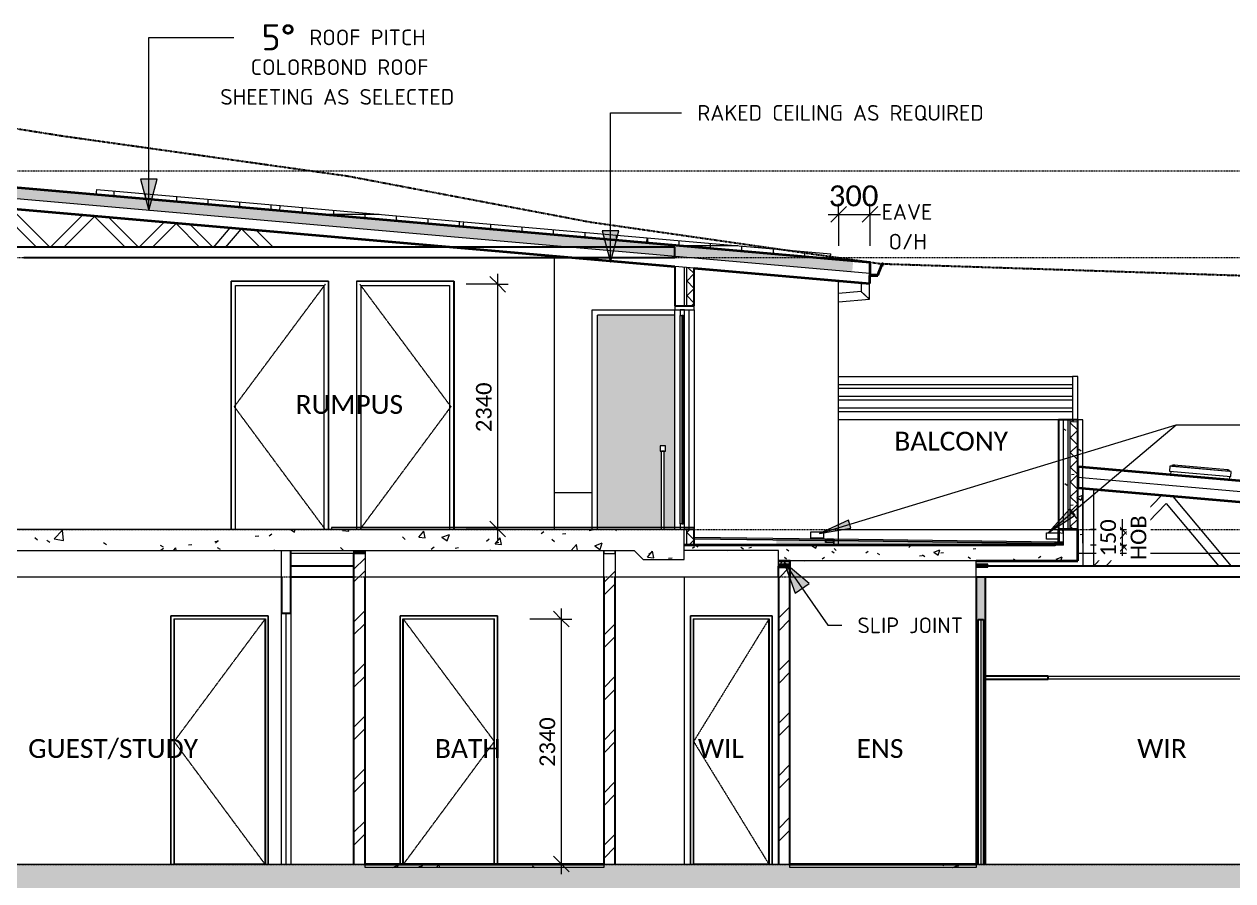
# Model space of a CAD drawing. Header units: millimetres. Extents: x 4189 to 32126, y 27098 to 40481.
# Drawn here: x 10512 to 22062, y 32183 to 40371 of the extents above; entities that cross this region are included whole.
import ezdxf

# ---------------------------------------------------------------- set-up
doc = ezdxf.new("R2010")
doc.units = ezdxf.units.MM
for name, pattern in [('Centre', [30, 12, -6, 6, -6]), ('Dash 1_16_', [3.175, 1.5875, -1.5875]), ('Dash 2_5mm', [5, 2.5, -2.5]), ('Dashed - Tight 0_18 Pen', [3.46, 1.2, -0.53, 1.2, -0.53])]:
    doc.linetypes.add(name, pattern=pattern)
for name, color, linetype, lineweight in [('A-ANNO-DIMS', 211, 'Continuous', 9), ('A-ANNO-DIMS-100', 211, 'Continuous', 9), ('A-AREA-IDEN', 2, 'Continuous', 9), ('A-CLNG', 13, 'Continuous', 9), ('A-DETL', 90, 'Continuous', 9), ('A-DETL-GENF', 92, 'Continuous', 9), ('A-DETL-THIN', 151, 'Continuous', 9), ('A-DOOR', 31, 'Continuous', 9), ('A-DOOR-FRAM', 31, 'Continuous', 9), ('A-DOOR-GLAZ', 31, 'Continuous', 18), ('A-FLOR', 192, 'Continuous', 9), ('A-FLOR-HRAL', 11, 'Continuous', 9), ('A-FLOR-LEVL', 51, 'Continuous', 9), ('A-FLOR-PATT', 8, 'Continuous', 35), ('A-GENM', 13, 'Continuous', 9), ('A-GLAZ', 151, 'Continuous', 9), ('A-ROOF', 132, 'Continuous', 9), ('A-ROOF-MCUT', 132, 'Continuous', 35), ('A-WALL', 113, 'Continuous', 9), ('A-WALL-PATT', 111, 'Continuous', 25), ('E-ELEC-FIXT', 91, 'Continuous', 9), ('G-ANNO-TEXT', 231, 'Continuous', 9), ('I-WALL', 2, 'Continuous', 9), ('P-SANR-FIXT', 6, 'Continuous', 9), ('Q-CASE', 31, 'Continuous', 9)]:
    doc.layers.add(name, color=color, linetype=linetype, lineweight=lineweight)
doc.styles.add('Calibri', font='calibri.ttf', dxfattribs={"height": 150})
doc.styles.add('Calibri_1', font='calibri.ttf', dxfattribs={"height": 200})
doc.styles.add('Calibri_2', font='calibri.ttf', dxfattribs={"height": 180})
doc.styles.add('ISOCPEUR_1', font='ISOCPEUR.ttf', dxfattribs={"height": 150})
doc.styles.add('ISOCPEUR_2', font='ISOCPEUR.ttf', dxfattribs={"height": 250})
doc.dimstyles.new('1_5mm_Calibri_Orange', dxfattribs={"dimscale": 304.8, "dimtxt": 176.602264, "dimasz": 0.492126, "dimexe": 0.328084, "dimexo": 0.0625, "dimgap": 0, "dimtad": 1, "dimdec": 0, "dimzin": 0, "dimdsep": 46, "dimtxsty": 'Calibri', "dimblk1": 'OBLIQUE', "dimblk2": 'OBLIQUE', "dimsah": 1, "dimcen": 0.09, "dimdle": 0.328084, "dimazin": 0, "dimtfac": 1, "dimtdec": 4, "dimtix": 1, "dimtmove": 0, "dimatfit": 3, "dimfxl": 0.984252, "dimfxlon": 1, "dimtvp": 1, "dimtfill": 1, "dimtolj": 1, "dimtzin": 0, "dimarcsym": 2})
doc.dimstyles.new('1_5mm_Calibri_Orange_2', dxfattribs={"dimscale": 304.8, "dimtxt": 176.602264, "dimasz": 0.492126, "dimexe": 0.328084, "dimexo": 0.0625, "dimgap": 0, "dimtad": 1, "dimdec": 0, "dimzin": 0, "dimdsep": 46, "dimtxsty": 'Calibri', "dimblk1": 'OBLIQUE', "dimblk2": 'OBLIQUE', "dimsah": 1, "dimcen": 0.09, "dimdle": 0.328084, "dimazin": 0, "dimtfac": 1, "dimtdec": 4, "dimtix": 1, "dimtmove": 0, "dimatfit": 3, "dimfxl": 0.984252, "dimfxlon": 1, "dimtvp": 1, "dimtolj": 1, "dimtzin": 0, "dimarcsym": 2})
doc.dimstyles.new('2_0mm_Calibrii', dxfattribs={"dimscale": 304.8, "dimtxt": 235.469685, "dimasz": 0.492126, "dimexe": 0.328084, "dimexo": 0.0625, "dimgap": 0, "dimtad": 1, "dimdec": 0, "dimzin": 0, "dimdsep": 46, "dimtxsty": 'Calibri_1', "dimblk1": 'OBLIQUE', "dimblk2": 'OBLIQUE', "dimsah": 1, "dimcen": 0.09, "dimdle": 0.328084, "dimazin": 0, "dimtfac": 1, "dimtdec": 4, "dimtix": 1, "dimtmove": 0, "dimatfit": 3, "dimfxl": 0.984252, "dimfxlon": 1, "dimtvp": 1, "dimtolj": 1, "dimtzin": 0, "dimarcsym": 2})
pattern_1 = [(45, (17970.97, 19353.85), (-251.447, 251.447), []), (45, (17970.97, 19734.85), (-251.447, 251.447), [])]
pattern_2 = [(50, (17970.97, 19353.85), (582.989, -51.005), [60.96, -670.56]), (355, (17971, 19353.85), (-112.777, 611.382), [48.768, -536.448]), (100.451, (18019.56, 19349.6), (470.216, 560.373), [51.808, -569.888]), (46.184, (17971, 19516.4), (867.453, -134.537), [91.44, -1005.84]), (96.636, (18043.3, 19505.2), (759.688, 791.77), [77.71, -854.83]), (351.184, (17971, 19516.4), (759.696, 791.76), [73.15, -804.67]), (21, (18052.25, 19475.77), (485.166, -327.249), [60.96, -670.56]), (326, (18052.25, 19475.77), (197.767, 589.402), [48.768, -536.448]), (71.451, (18092.7, 19448.5), (682.934, 262.148), [51.808, -569.888]), (37.5, (17970.97, 19353.85), (9.883, 270.576), [26.822, -503.123, 26.822, -517.754, -538.48]), (37.5, (17970.97, 19353.85), (9.883, 270.576), [-1074.522, 26.822, -511.658]), (7.5, (17970.97, 19353.85), (213.8225, 320.578), [26.822, -283.667, 26.822, -490.931, -205.232]), (7.5, (17970.97, 19353.85), (213.8225, 320.578), [-828.243, 26.822, -178.41]), (327.5, (17789.72, 19353.85), (433.891, -18.3325), [26.822, -176.378, 26.822, -607.162, -841.248]), (327.5, (17789.72, 19353.85), (433.891, -18.3325), [-837.184, 26.822, -814.426]), (317.5, (17708.44, 19353.85), (474.014, 81.3654), [26.822, -237.338, 26.822, -394.208, -597.408]), (317.5, (17708.44, 19353.85), (474.014, 81.3654), [-685.19, 26.822, -570.586])]
pattern_3 = [(0, (17970.97, 19353.85), (0, 300), []), (90, (17970.97, 19353.85), (-300, 2e-14), [])]
pattern_4 = [(50, (17971, 19353.85), (728.737, -63.756), [76.2, -838.2]), (355, (17971, 19353.85), (-140.972, 764.228), [60.96, -670.56]), (100.451, (18031.7, 19348.54), (587.77, 700.467), [64.76, -712.36]), (46.184, (17971, 19557.05), (1084.316, -168.17), [114.3, -1257.3]), (96.636, (18061.3, 19543), (949.61, 989.71), [97.14, -1068.54]), (351.184, (17971, 19557), (949.62, 989.7), [91.44, -1005.84]), (21, (18072.6, 19506.25), (606.458, -409.06), [76.2, -838.2]), (326, (18072.6, 19506.25), (247.208, 736.753), [60.96, -670.56]), (71.451, (18123.1, 19472.16), (853.668, 327.685), [64.76, -712.36]), (37.5, (17970.97, 19353.85), (12.3547, 338.22), [33.528, -628.904, 33.528, -647.192, -673.1]), (37.5, (17970.97, 19353.85), (12.3547, 338.22), [-1343.152, 33.528, -639.572]), (7.5, (17970.97, 19353.85), (267.279, 400.722), [33.528, -354.584, 33.528, -613.664, -256.54]), (7.5, (17970.97, 19353.85), (267.279, 400.722), [-1035.304, 33.528, -223.012]), (327.5, (17744.4, 19353.85), (542.3633, -22.9153), [33.528, -220.472, 33.528, -1810.512]), (327.5, (17744.4, 19353.85), (542.3633, -22.9153), [-287.528, -758.952, 33.528, -1018.032]), (317.5, (17642.8, 19353.85), (592.517, 101.707), [33.528, -296.672, 33.528, -492.76, -746.76]), (317.5, (17642.8, 19353.85), (592.517, 101.707), [-856.488, 33.528, -713.232])]

# ---------------------------------------------------------------- blocks, each defined once
blk = doc.blocks.new('Single - Timber Frame  - 870x2400-2599501-SECTION C-C')
at = {"layer": 'A-DOOR', "linetype": 'Dashed - Tight 0_18 Pen'}
for p, q in [((12814, 34685), (11944, 33515)), ((11944, 33515), (12814, 32340))]:
    blk.add_line(p, q, dxfattribs=at)
at = {"layer": 'A-DOOR'}
for p, q in [((11944, 34685), (11944, 32345)), ((12814, 34685), (11944, 34685)), ((12814, 32345), (12814, 34685)), ((11944, 32345), (12814, 32345))]:
    blk.add_line(p, q, dxfattribs=at)
at = {"layer": 'A-DOOR-FRAM'}
for p, q in [((11914, 34715), (11914, 32340)), ((12844, 34715), (11914, 34715)), ((11941, 34688), (11941, 32340)), ((11941, 34688), (12817, 34688)), ((12817, 34688), (12817, 32340)), ((12844, 32340), (12844, 34715)), ((11956, 32345), (11956, 32340)), ((12802, 32345), (12802, 32340))]:
    blk.add_line(p, q, dxfattribs=at)
blk = doc.blocks.new('Single - Timber Frame  - 870x2400-2599487-SECTION C-C')
at = {"layer": 'A-DOOR', "linetype": 'Dashed - Tight 0_18 Pen'}
for p, q in [((14134, 34685), (15004, 33515)), ((15004, 33515), (14134, 32340))]:
    blk.add_line(p, q, dxfattribs=at)
at = {"layer": 'A-DOOR'}
for p, q in [((15004, 34685), (14134, 34685)), ((14134, 34685), (14134, 32345)), ((15004, 32345), (15004, 34685)), ((14134, 32345), (15004, 32345))]:
    blk.add_line(p, q, dxfattribs=at)
at = {"layer": 'A-DOOR-FRAM'}
for p, q in [((15034, 34715), (14104, 34715)), ((14104, 34715), (14104, 32340)), ((14131, 32340), (14131, 34688)), ((14131, 34688), (15007, 34688)), ((15007, 32340), (15007, 34688)), ((15034, 32340), (15034, 34715)), ((14146, 32340), (14146, 32345)), ((14992, 32340), (14992, 32345))]:
    blk.add_line(p, q, dxfattribs=at)
blk = doc.blocks.new('3 panel robe door _stretchable_ - 2400-2340459-SECTION C-C')
at = {"layer": 'A-DOOR', "lineweight": 18}
for p, q in [((13014, 34740), (12969, 34740)), ((12969, 34740), (12969, 32340)), ((13014, 32340), (13014, 34740))]:
    blk.add_line(p, q, dxfattribs=at)
blk = doc.blocks.new('Single - Timber Frame  - 870x2400-2599626-SECTION C-C')
at = {"layer": 'A-DOOR', "linetype": 'Dashed - Tight 0_18 Pen'}
for p, q in [((13389, 37885), (12519, 36715)), ((12519, 36715), (13389, 35540))]:
    blk.add_line(p, q, dxfattribs=at)
at = {"layer": 'A-DOOR'}
blk.add_line((12531, 35545), (13377, 35545), dxfattribs=at)
at = {"layer": 'A-DOOR-FRAM'}
for p, q in [((13419, 37915), (12489, 37915)), ((12489, 37915), (12489, 35540)), ((13419, 35540), (13419, 37915)), ((12531, 35540), (12531, 37873)), ((12531, 37873), (13377, 37873)), ((13377, 37873), (13377, 35540))]:
    blk.add_line(p, q, dxfattribs=at)
blk = doc.blocks.new('Single - Timber Frame  - 870x2400-2599564-SECTION C-C')
at = {"layer": 'A-DOOR', "linetype": 'Dashed - Tight 0_18 Pen'}
for p, q in [((13719, 37885), (14589, 36715)), ((14589, 36715), (13719, 35540))]:
    blk.add_line(p, q, dxfattribs=at)
at = {"layer": 'A-DOOR'}
blk.add_line((13731, 35545), (14577, 35545), dxfattribs=at)
at = {"layer": 'A-DOOR-FRAM'}
for p, q in [((14619, 37915), (13689, 37915)), ((13689, 37915), (13689, 35540)), ((14619, 35540), (14619, 37915)), ((13731, 37873), (14577, 37873)), ((13731, 35540), (13731, 37873)), ((14577, 37873), (14577, 35540))]:
    blk.add_line(p, q, dxfattribs=at)
blk = doc.blocks.new('Sliding Door - 2 Panel - XF2118-2140165-SECTION C-C')
at = {"layer": 'A-DOOR', "lineweight": 18}
for p, q in [((16729, 37680), (16729, 37640)), ((16914, 37680), (16729, 37680)), ((16914, 37640), (16914, 37680)), ((16729, 37640), (16914, 37640))]:
    blk.add_line(p, q, dxfattribs=at)
at = {"layer": 'A-DOOR'}
for p, q in [((16729, 35540), (16729, 37640)), ((16914, 37640), (16914, 35540))]:
    blk.add_line(p, q, dxfattribs=at)
at = {"layer": 'A-DOOR-FRAM', "lineweight": 18}
for p, q in [((16782, 37640), (16782, 37585)), ((16822, 37640), (16782, 37640)), ((16782, 37585), (16822, 37585)), ((16822, 37585), (16822, 37640)), ((16782, 35595), (16782, 35540)), ((16822, 35595), (16782, 35595)), ((16822, 35540), (16822, 35595)), ((16819, 35540), (16822, 35540))]:
    blk.add_line(p, q, dxfattribs=at)
at = {"layer": 'A-DOOR-FRAM'}
for p, q in [((16782, 35595), (16782, 37585)), ((16822, 35595), (16822, 37585)), ((16862, 37640), (16862, 35540))]:
    blk.add_line(p, q, dxfattribs=at)
at = {"layer": 'A-DOOR-GLAZ'}
for p, q in [((16809, 37585), (16795, 37585)), ((16795, 37585), (16795, 35595)), ((16809, 35595), (16809, 37585)), ((16795, 35595), (16809, 35595))]:
    blk.add_line(p, q, dxfattribs=at)
blk = doc.blocks.new('F_AA 0606 - 1509_1 PANEL_ - F3718-2099822-SECTION C-C')
at = {"layer": 'A-GLAZ'}
blk.add_hatch(color=256, dxfattribs=at).paths.add_polyline_path([(16589, 35540), (16602, 35540), (16602, 36290), (16589, 36290), (16589, 36340), (16639, 36340), (16639, 36290), (16627, 36290), (16627, 35540), (16729, 35540), (16729, 37590), (15989, 37590), (15989, 35540), (16425, 35540)])
for p in [(15989, 35540), (16729, 37590)]:
    blk.add_line(p, (15989, 37590), dxfattribs=at)
blk = doc.blocks.new('VELUX FS   deck mounted   fixed - C01-1726125-SECTION C-C')
at = {"layer": 'A-GLAZ'}
for p, q in [((21480, 36151), (21480, 36148)), ((22010, 36111), (21501, 36155)), ((22010, 36111), (21501, 36155)), ((22060, 36014), (21434, 36068)), ((21434, 36068), (21434, 36066)), ((21461, 36145), (21457, 36099)), ((21459, 36098), (22041, 36047)), ((21481, 36146), (21462, 36146)), ((21468, 36097), (21465, 36066)), ((21480, 36148), (22029, 36100)), ((21481, 36146), (22028, 36098)), ((22046, 36095), (22028, 36098)), ((22029, 36100), (22029, 36103)), ((22029, 36016), (22032, 36048)), ((22043, 36048), (22047, 36094)), ((22060, 36012), (22060, 36014))]:
    blk.add_line(p, q, dxfattribs=at)
for points, knots in [([(21482, 36154), (21482, 36154), (21482, 36154), (21481, 36154), (21481, 36153), (21481, 36153), (21481, 36153), (21480, 36152), (21480, 36152), (21480, 36151)], [0, 0, 0, 0, 0.2, 0.3, 0.4, 0.5, 0.6, 0.8, 1, 1, 1, 1]), ([(21457, 36099), (21457, 36099), (21457, 36099), (21457, 36099), (21457, 36098), (21458, 36098), (21458, 36098), (21458, 36098), (21458, 36098), (21458, 36098), (21458, 36098), (21458, 36098), (21459, 36098), (21459, 36098)], [0, 0, 0, 0, 0.0909091, 0.1363636, 0.1818182, 0.2272727, 0.2727273, 0.3181818, 0.3636364, 0.4090909, 0.4545455, 0.5, 0.5454545, 0.5454545, 0.5454545, 0.5454545]), ([(22029, 36103), (22029, 36104), (22029, 36104), (22029, 36105), (22029, 36105), (22029, 36105), (22028, 36106), (22028, 36106), (22028, 36106), (22028, 36106)], [-1, -1, -1, -1, -0.8, -0.6, -0.5, -0.4, -0.3, -0.2, 0, 0, 0, 0]), ([(22041, 36047), (22041, 36047), (22041, 36047), (22041, 36047), (22042, 36047), (22042, 36047), (22042, 36047), (22042, 36047), (22042, 36047), (22042, 36047), (22042, 36047), (22043, 36048), (22043, 36048), (22043, 36048)], [-0.5454545, -0.5454545, -0.5454545, -0.5454545, -0.5, -0.4545455, -0.4090909, -0.3636364, -0.3181818, -0.2727273, -0.2272727, -0.1818182, -0.1363636, -0.0909091, 0, 0, 0, 0])]:
    blk.add_open_spline(points, degree=3, knots=knots, dxfattribs=at)
for points in [[(21506, 36155), (21502, 36155), (21494, 36156), (21486, 36155), (21482, 36154)], [(21506, 36155), (21502, 36155), (21498, 36156), (21494, 36156)], [(21462, 36146), (21462, 36146), (21462, 36146), (21462, 36146), (21462, 36146), (21462, 36145), (21461, 36145), (21461, 36145), (21461, 36145)], [(21480, 36148), (21480, 36148), (21480, 36148), (21480, 36147), (21480, 36147), (21481, 36146), (21481, 36146)], [(22004, 36111), (22008, 36111), (22012, 36111), (22016, 36110)], [(22028, 36106), (22024, 36108), (22016, 36110), (22008, 36111), (22004, 36111)], [(22028, 36098), (22028, 36098), (22028, 36099), (22029, 36099), (22029, 36100), (22029, 36100), (22029, 36100)], [(22047, 36094), (22047, 36094), (22047, 36094), (22047, 36094), (22046, 36094), (22046, 36095), (22046, 36095), (22046, 36095), (22046, 36095)]]:
    blk.add_open_spline(points, degree=3, dxfattribs=at)
blk = doc.blocks.new('Single - Timber Frame  - 720x2400-1926410-SECTION C-C')
at = {"layer": 'A-DOOR', "linetype": 'Dashed - Tight 0_18 Pen'}
for p, q in [((17629, 34685), (16909, 33515)), ((16909, 33515), (17629, 32340))]:
    blk.add_line(p, q, dxfattribs=at)
at = {"layer": 'A-DOOR'}
for p, q in [((16909, 34685), (16909, 32345)), ((17629, 34685), (16909, 34685)), ((17629, 32345), (17629, 34685)), ((16909, 32345), (17629, 32345))]:
    blk.add_line(p, q, dxfattribs=at)
at = {"layer": 'A-DOOR-FRAM'}
for p, q in [((16879, 34715), (16879, 32340)), ((17659, 34715), (16879, 34715)), ((16906, 34688), (16906, 32340)), ((16906, 34688), (17632, 34688)), ((17632, 34688), (17632, 32340)), ((17659, 32340), (17659, 34715)), ((16921, 32345), (16921, 32340)), ((17617, 32345), (17617, 32340))]:
    blk.add_line(p, q, dxfattribs=at)
blk = doc.blocks.new('Solar Panel_ Face Based - Solar Panel_ Face Based-V3-SECTION C-C')
at = {"layer": 'E-ELEC-FIXT'}
h = blk.add_hatch(dxfattribs=at)
h.set_pattern_fill('FP_11', color=256, style=0, pattern_type=2)
h.set_pattern_definition(pattern_3)
h.paths.add_polyline_path([(18214, 38127), (18219, 38176), (16466, 38330), (16461, 38280), (18077, 38139)])
for p in [(16466, 38330), (18214, 38127)]:
    blk.add_line(p, (18219, 38176), dxfattribs=at)
blk = doc.blocks.new('Solar Panel_ Face Based - Solar Panel_ Face Based-V4-SECTION C-C')
at = {"layer": 'E-ELEC-FIXT'}
h = blk.add_hatch(dxfattribs=at)
h.set_pattern_fill('FP_12', color=256, style=0, pattern_type=2)
h.set_pattern_definition(pattern_3)
h.paths.add_polyline_path([(16461, 38280), (16466, 38330), (14712, 38483), (14708, 38433), (15811, 38337)])
for p, q in [((14708, 38433), (14712, 38483)), ((14712, 38483), (16466, 38330)), ((16461, 38280), (16466, 38330))]:
    blk.add_line(p, q, dxfattribs=at)
blk = doc.blocks.new('Solar Panel_ Face Based - Solar Panel_ Face Based-V5-SECTION C-C')
at = {"layer": 'E-ELEC-FIXT'}
h = blk.add_hatch(dxfattribs=at)
h.set_pattern_fill('FP_11', color=256, style=0, pattern_type=2)
h.set_pattern_definition(pattern_3)
h.paths.add_polyline_path([(14708, 38433), (14712, 38483), (12959, 38637), (12955, 38587), (14300, 38469)])
for p, q in [((12955, 38587), (12959, 38637)), ((12959, 38637), (14712, 38483)), ((14708, 38433), (14712, 38483))]:
    blk.add_line(p, q, dxfattribs=at)
blk = doc.blocks.new('Solar Panel_ Face Based - Solar Panel_ Face Based-V6-SECTION C-C')
at = {"layer": 'E-ELEC-FIXT'}
h = blk.add_hatch(dxfattribs=at)
h.set_pattern_fill('FP_11', color=256, style=0, pattern_type=2)
h.set_pattern_definition(pattern_3)
h.paths.add_polyline_path([(12955, 38587), (12959, 38637), (11206, 38790), (11201, 38740), (12790, 38601)])
for p, q in [((11201, 38740), (11206, 38790)), ((11206, 38790), (12959, 38637))]:
    blk.add_line(p, q, dxfattribs=at)
blk = doc.blocks.new('Downpipe - 450 Eave-1976548-SECTION C-C')
at = {"layer": 'A-GENM'}
for p, q in [((18509, 37899), (18509, 37815)), ((18589, 37742), (18589, 37892)), ((18509, 37815), (18294, 37796)), ((18294, 37716), (18589, 37742))]:
    blk.add_line(p, q, dxfattribs=at)
blk.add_open_spline([(18589, 37742), (18589, 37742), (18589, 37742), (18587, 37744), (18584, 37747), (18582, 37749), (18580, 37751), (18577, 37753), (18574, 37756), (18570, 37759), (18567, 37762), (18565, 37764), (18562, 37767), (18560, 37769), (18557, 37771), (18555, 37774), (18552, 37776), (18549, 37778), (18547, 37781), (18544, 37783), (18542, 37786), (18539, 37788), (18537, 37790), (18534, 37792), (18532, 37795), (18529, 37797), (18527, 37799), (18524, 37801), (18522, 37804), (18519, 37806), (18517, 37808), (18515, 37810), (18512, 37812), (18510, 37814), (18509, 37815), (18509, 37815)], degree=3, knots=[0, 0, 0, 0, 0.083333, 0.125, 0.166667, 0.208333, 0.229167, 0.25, 0.291667, 0.333333, 0.354167, 0.375, 0.395833, 0.416667, 0.4375, 0.458333, 0.479167, 0.5, 0.520833, 0.541667, 0.5625, 0.583333, 0.604167, 0.625, 0.645833, 0.666667, 0.6875, 0.708333, 0.75, 0.770833, 0.791667, 0.833333, 0.875, 0.916667, 1, 1, 1, 1], dxfattribs=at)
blk = doc.blocks.new('Timber_Screen_Adjustable_21388 - Type 1-2542742-SECTION C-C')
at = {"layer": 'A-GENM'}
for p, q in [((18294, 37004), (20529, 37004)), ((20579, 37004), (20529, 37004)), ((20529, 37004), (20529, 36590)), ((20579, 36590), (20579, 37004)), ((20529, 36924), (18294, 36924)), ((18294, 36893), (20529, 36893)), ((20529, 36813), (18294, 36813)), ((18294, 36781), (20529, 36781)), ((20529, 36701), (18294, 36701)), ((18294, 36670), (20529, 36670))]:
    blk.add_line(p, q, dxfattribs=at)
blk = doc.blocks.new('Linear grate - 1000x80-2174343-SECTION C-C')
at = {"layer": 'P-SANR-FIXT'}
for p, q in [((20364, 35410), (20357, 35410)), ((20364, 35420), (20444, 35420)), ((20364, 35420), (20364, 35390)), ((20444, 35390), (20364, 35390)), ((20444, 35390), (20444, 35420))]:
    blk.add_line(p, q, dxfattribs=at)
blk = doc.blocks.new('Linear grate - 1000x80-2344629-SECTION C-C')
at = {"layer": 'P-SANR-FIXT'}
for p, q in [((18169, 35438), (18162, 35438)), ((18169, 35448), (18249, 35448)), ((18169, 35448), (18169, 35418)), ((18249, 35418), (18169, 35418)), ((18249, 35418), (18249, 35448)), ((18259, 35438), (18249, 35438))]:
    blk.add_line(p, q, dxfattribs=at)
blk = doc.blocks.new('tile grate 80 - 1000x80-2561614-SECTION C-C')
at = {"layer": 'P-SANR-FIXT'}
for p, q in [((14289, 35541), (14299, 35541)), ((14299, 35540), (14299, 35545)), ((14379, 35545), (14379, 35540)), ((14379, 35541), (14388, 35541))]:
    blk.add_line(p, q, dxfattribs=at)
blk = doc.blocks.new('Railing - 25mm-1549699-SECTION C-C')
at = {"layer": 'A-FLOR-HRAL'}
for p, q in [((16602, 35540), (16602, 36290)), ((16627, 36290), (16602, 36290)), ((16627, 35540), (16627, 36290))]:
    blk.add_line(p, q, dxfattribs=at)
blk = doc.blocks.new('Railing - Railing-2601280-SECTION C-C')
blk.add_blockref('Railing - 25mm-1549699-SECTION C-C', (0, 0))
blk = doc.blocks.new('Top Rail Type - Top Rail_Internal_-2601392-SECTION C-C')
at = {"layer": 'A-FLOR-HRAL'}
for p, q in [((16639, 36340), (16589, 36340)), ((16589, 36340), (16589, 36290)), ((16589, 36290), (16639, 36290)), ((16639, 36290), (16639, 36340))]:
    blk.add_line(p, q, dxfattribs=at)
blk = doc.blocks.new('DIMBLOCK1-SECTION C-C')
at = {"layer": 'A-ANNO-DIMS-100'}
for p, q in [((21003, 35540), (20928, 35615)), ((21003, 35640), (21003, 35290)), ((21003, 35540), (20703, 35540)), ((21003, 35390), (20928, 35465)), ((21003, 35540), (21078, 35465)), ((21003, 35540), (21103, 35540)), ((21003, 35390), (20703, 35390)), ((21003, 35390), (21078, 35315)), ((21003, 35390), (21103, 35390))]:
    blk.add_line(p, q, dxfattribs=at)
at = {"layer": 'A-ANNO-DIMS-100', "color": 0, "char_height": 150, "attachment_point": 1, "rotation": 90, "line_spacing_factor": 1.158048, "style": 'Calibri', "bg_fill": 3, "box_fill_scale": 1.25, "bg_fill_color": 9, "bg_fill_true_color": 13158600, "bg_fill_transparency": 0}
for s, insert, width in [('HOB', (21085, 35248), 521.12), ('150', (20795, 35283), 437.74)]:
    blk.add_mtext(s, dxfattribs=dict(at, insert=insert, width=width))
blk = doc.blocks.new('_Oblique')
at = {"color": 0, "linetype": 'ByBlock', "lineweight": -2}
blk.add_line((-0.5, -0.5), (0.5, 0.5), dxfattribs=at)
blk = doc.blocks.new('DIMBLOCK3-SECTION C-C')
at = {"layer": 'A-ANNO-DIMS-100'}
for p, q in [((18294, 38553), (18294, 38653)), ((18294, 38553), (18369, 38628)), ((18594, 38553), (18594, 38653)), ((18594, 38553), (18669, 38628)), ((18194, 38553), (18694, 38553)), ((18294, 38553), (18219, 38478)), ((18294, 38553), (18294, 38253)), ((18594, 38553), (18519, 38478)), ((18594, 38553), (18594, 38253))]:
    blk.add_line(p, q, dxfattribs=at)
at = {"layer": 'A-ANNO-DIMS-100', "color": 0, "insert": (18201, 38830), "char_height": 200, "width": 583.66, "attachment_point": 1, "line_spacing_factor": 1.158048, "style": 'Calibri_1'}
blk.add_mtext('300', dxfattribs=at)
blk = doc.blocks.new('DIMBLOCK5-SECTION C-C')
at = {"layer": 'A-ANNO-DIMS-100'}
for p, q in [((15644, 34785), (15644, 32245)), ((15644, 34685), (15344, 34685)), ((15644, 34685), (15569, 34760)), ((15644, 34685), (15719, 34610)), ((15644, 34685), (15744, 34685)), ((15644, 32345), (15344, 32345)), ((15644, 32345), (15569, 32420)), ((15644, 32345), (15719, 32270)), ((15644, 32345), (15744, 32345))]:
    blk.add_line(p, q, dxfattribs=at)
at = {"layer": 'A-ANNO-DIMS-100', "color": 0, "insert": (15436, 33272), "char_height": 150, "width": 583.66, "attachment_point": 1, "rotation": 90, "line_spacing_factor": 1.158048, "style": 'Calibri'}
blk.add_mtext('2340', dxfattribs=at)
blk = doc.blocks.new('DIMBLOCK7-SECTION C-C')
at = {"layer": 'A-ANNO-DIMS-100'}
for p, q in [((15037, 37885), (14737, 37885)), ((15037, 37885), (14962, 37960)), ((15037, 35445), (15037, 37985)), ((15037, 37885), (15112, 37810)), ((15037, 37885), (15137, 37885)), ((15037, 35545), (14962, 35620)), ((15037, 35545), (14737, 35545)), ((15037, 35545), (15112, 35470)), ((15037, 35545), (15137, 35545))]:
    blk.add_line(p, q, dxfattribs=at)
at = {"layer": 'A-ANNO-DIMS-100', "color": 0, "insert": (14829, 36472), "char_height": 150, "width": 583.66, "attachment_point": 1, "rotation": 90, "line_spacing_factor": 1.158048, "style": 'Calibri'}
blk.add_mtext('2340', dxfattribs=at)

msp = doc.modelspace()

# ---------------------------------------------------------------- hatches: boundary and pattern name
at = {"layer": 'A-DETL-GENF'}
h = msp.add_hatch(dxfattribs=at)
h.set_pattern_fill('FP_14', style=0, pattern_type=2)
h.set_pattern_definition([(355, (4004.96, 42774.26), (-8.7156, -99.6195), [80, -290]), (85, (4075.94, 42667.67), (-368.592, 32.248), [100, 0, 0, 0]), (175, (4075.94, 42667.67), (-8.7156, -99.6195), [80, -290]), (85, (3996.24, 42674.64), (-368.592, 32.248), [100, 0, 0, 0]), (46.34, (3996.243, 42674.644), (1227.798386, 1297.925928), [128.062, -4610.249]), (123.66, (4075.938, 42667.671), (-983.7628975, 1491.412469), [128.062, -4610.249])])
h.paths.add_polyline_path([(18424.3, 37999.4), (18433.5, 38104), (8418.6, 38980.2), (8409.5, 38875.5), (18077.3, 38029.7)])
h = msp.add_hatch(dxfattribs=at)
h.set_pattern_fill('FP_3', style=0, pattern_type=2)
h.set_pattern_definition(pattern_2)
h.paths.add_polyline_path([(20629.5, 35409.1), (20629.5, 36590), (20439.4, 36590), (20439.4, 35409.1)])
h = msp.add_hatch(dxfattribs=at)
h.set_pattern_fill('FP_15', style=0, pattern_type=2)
h.set_pattern_definition(pattern_4)
h.paths.add_polyline_path([(16566.5, 35254), (16819.5, 35254), (16819.5, 35540), (10333.5, 35540), (10333.5, 35340), (16339.5, 35340), (16425.5, 35254)])
for color, points in [(7, [(15989.5, 35540), (15989.5, 35560), (13449.5, 35560), (13449.5, 35540), (15811.2, 35540)]), (254, [(17888.5, 35390), (18249.5, 35390), (18249.5, 35418), (18169.5, 35418), (18169.5, 35436.1), (17699.5, 35442.1), (17699.6, 35390), (17794, 35390)]), (254, [(20369.5, 35390), (20369.5, 35408.1), (18249.5, 35435.6), (18249.5, 35390), (20343.4, 35390)]), (8, [(13659.5, 35310), (13769.5, 35310), (13769.5, 35340), (13659.5, 35340)]), (8, [(17720.1, 35179.2), (17830.1, 35179.2), (17830.1, 35209.2), (17720.1, 35209.2)]), (8, [(19609.5, 35180), (19719.5, 35180), (19719.5, 35210), (19609.5, 35210)])]:
    msp.add_hatch(color=color, dxfattribs=at).paths.add_polyline_path(points)
h = msp.add_hatch(color=7, dxfattribs=at)
h.paths.add_polyline_path([(20369.5, 35408.1), (20369.5, 35420.1), (18249.5, 35447.6), (18249.5, 35435.6), (20343.4, 35408.4)])
h.paths.add_polyline_path([(20377.5, 35408.1), (20441.5, 35408.1), (20441.5, 35420.1), (20377.5, 35420.1)])
h.paths.add_polyline_path([(18169.5, 35435.6), (18169.5, 35447.6), (17699.5, 35453.6), (17699.6, 35441.6), (18077.3, 35436.8)])
h.paths.add_polyline_path([(18177.5, 35435.8), (18241.5, 35435.8), (18241.5, 35447.7), (18177.5, 35447.7)])
h = msp.add_hatch(dxfattribs=at)
h.set_pattern_fill('FP_15', style=0, pattern_type=2)
h.set_pattern_definition(pattern_4)
h.paths.add_polyline_path([(9012.7, 31938), (10027.5, 31938), (10199.5, 32110), (28139.5, 32110), (28139.5, 32340), (19609.5, 32340), (19609.5, 32310), (17829.5, 32310), (17829.5, 32340), (16049.5, 32340), (16049.5, 32310), (13769.5, 32310), (13769.5, 32340), (9749.5, 32340), (9749.5, 32168), (8489.5, 32168), (8489.5, 31938)])
at = {"layer": 'A-FLOR-PATT', "lineweight": 9}
h = msp.add_hatch(dxfattribs=at)
h.set_pattern_fill('FP_3', color=256, style=0, pattern_type=2)
h.set_pattern_definition(pattern_2)
h.paths.add_polyline_path([(20579.5, 35390), (20579.5, 35540), (20394.5, 35540), (20394.5, 35420), (20444.5, 35420), (20444.5, 35390)])
h = msp.add_hatch(dxfattribs=at)
h.set_pattern_fill('FP_3', color=256, style=0, pattern_type=2)
h.set_pattern_definition(pattern_2)
h.paths.add_polyline_path([(20579.5, 35240), (20579.5, 35390), (16819.5, 35390), (16819.5, 35340), (17719.5, 35340), (17719.5, 35240), (20444.5, 35240)])
h = msp.add_hatch(dxfattribs=at)
h.set_pattern_fill('FP_3', color=256, style=0, pattern_type=2)
h.set_pattern_definition(pattern_2)
h.paths.add_polyline_path([(18077.3, 32310), (19609.5, 32310), (19609.5, 32340), (17829.5, 32340), (17829.5, 32310), (17888.5, 32310)])
h.paths.add_polyline_path([(16049.5, 32310), (16049.5, 32340), (13769.5, 32340), (13769.5, 32310), (15811.2, 32310)])
at = {"layer": 'A-WALL-PATT', "lineweight": 9}
h = msp.add_hatch(dxfattribs=at)
h.set_pattern_fill('FP_2', color=256, angle=225, style=0, pattern_type=2)
h.set_pattern_definition([(135, (16914.46, 36714.26), (-70.711, -70.711), []), (225, (16914.46, 36714.26), (70.711, -70.711), [])])
h.paths.add_polyline_path([(16914.5, 35390), (16914.5, 35540), (16839.5, 35540), (16839.5, 35390)])
h.paths.add_polyline_path([(16839.5, 37680), (16914.5, 37680), (16914.5, 38038.5), (16839.5, 38045.1)])
h = msp.add_hatch(dxfattribs=at)
h.set_pattern_fill('FP_10', color=256, angle=225, style=0, pattern_type=2)
h.set_pattern_definition([(135, (20579.46, 36065), (-70.71, -70.71), []), (225, (20579.46, 36065), (70.71, -70.71), [])])
h.paths.add_polyline_path([(20504.5, 35540), (20579.5, 35540), (20579.5, 36590), (20504.5, 36590), (20504.5, 36260.5)])
h = msp.add_hatch(dxfattribs=at)
h.set_pattern_fill('FP_1', color=256, style=0, pattern_type=2)
h.set_pattern_definition(pattern_1)
h.paths.add_polyline_path([(13769.5, 32340), (13769.5, 35310), (13659.5, 35310), (13659.5, 32340)])
h = msp.add_hatch(dxfattribs=at)
h.set_pattern_fill('FP_1', color=256, style=0, pattern_type=2)
h.set_pattern_definition(pattern_1)
h.paths.add_polyline_path([(16159.5, 32340), (16159.5, 35340), (16049.5, 35340), (16049.5, 32340)])
h = msp.add_hatch(dxfattribs=at)
h.set_pattern_fill('FP_1', color=256, style=0, pattern_type=2)
h.set_pattern_definition(pattern_1)
h.paths.add_polyline_path([(17794, 32340), (17829.5, 32340), (17829.5, 35240), (17719.5, 35240), (17719.5, 32340)])
msp.add_hatch(color=256, dxfattribs=at).paths.add_polyline_path([(19629.5, 32340), (19629.5, 34680), (19679.5, 34680), (19679.5, 32340), (19699.5, 32340), (19699.5, 35090), (19609.5, 35090), (19609.5, 32340)])
at = {"layer": 'G-ANNO-TEXT'}
for points in [[(11702.6, 38589.4), (11783, 38889.4), (11622.2, 38889.4)], [(16115.2, 38096.1), (16195.6, 38396.1), (16034.8, 38396.1)], [(20301.6, 35513.6), (20556.5, 35676.7), (20505.6, 35737.1)], [(18113.2, 35503.9), (18411.7, 35553.4), (18388.7, 35629)], [(17775.5, 35225.3), (17880.8, 34933.1), (18012.8, 35024.9)]]:
    msp.add_hatch(color=7, dxfattribs=at).paths.add_polyline_path(points)

# ---------------------------------------------------------------- linework, layer by layer
at = {"layer": 'A-CLNG', "lineweight": 25}
for p, q in [((16729.5, 38240), (9194.5, 38240)), ((16729.5, 38140), (16729.5, 38240)), ((10509.5, 38140), (16729.5, 38140)), ((13659.5, 35190), (13059.5, 35190)), ((17719.9, 35090), (17719.9, 35190)), ((28029.5, 35190), (19609.5, 35190)), ((13059.5, 35090), (13659.5, 35090)), ((19609.5, 35090), (28029.5, 35090))]:
    msp.add_line(p, q, dxfattribs=at)
at = {"layer": 'A-DETL', "linetype": 'Dash 2_5mm', "lineweight": 25}
for p, q in [((9982.7, 39445.1), (10891.4, 39301.2)), ((10891.4, 39301.2), (13599.5, 38920.6)), ((13599.5, 38920.6), (15918.1, 38480.6)), ((15918.1, 38480.6), (18700, 38081.3)), ((18700, 38081.3), (23162.6, 37935.8))]:
    msp.add_line(p, q, dxfattribs=at)
at = {"layer": 'A-DETL'}
for p, q in [((20629.5, 36590), (20439.4, 36590)), ((20439.4, 36590), (20439.4, 35409.1)), ((20629.5, 35409.1), (20629.5, 36590)), ((16914.5, 35560), (13449.5, 35560)), ((13449.5, 35560), (13449.5, 35540)), ((16819.5, 35540), (16914.5, 35540)), ((16914.5, 35540), (16914.5, 35560)), ((18169.5, 35447.6), (16914.5, 35463.7)), ((16914.5, 35463.7), (16914.5, 35451.7)), ((18029.1, 35519.5), (18149.1, 35519.5)), ((18029.1, 35459.5), (18029.1, 35519.5)), ((18149.1, 35459.5), (18029.1, 35459.5)), ((18149.1, 35519.5), (18149.1, 35459.5)), ((18169.5, 35436.1), (16914.5, 35452.2)), ((16914.5, 35452.2), (16914.5, 35390)), ((16914.5, 35451.7), (18169.5, 35435.6)), ((16914.5, 35390), (18249.5, 35390)), ((18169.5, 35435.6), (18169.5, 35447.6)), ((18169.5, 35418), (18169.5, 35436.1)), ((18249.5, 35418), (18169.5, 35418)), ((18174.5, 35436.7), (18174.5, 35448)), ((18177.5, 35448), (18177.5, 35436.8)), ((18177.5, 35447.7), (18177.5, 35435.8)), ((18241.5, 35447.7), (18177.5, 35447.7)), ((18177.5, 35435.8), (18241.5, 35435.8)), ((18239.7, 35432), (18179.2, 35432)), ((18179.3, 35435), (18239.6, 35435)), ((18241.5, 35436.8), (18241.5, 35448)), ((18241.5, 35435.8), (18241.5, 35447.7)), ((18244.5, 35436.7), (18244.5, 35448)), ((20369.5, 35420.1), (18249.5, 35447.6)), ((18249.5, 35447.6), (18249.5, 35435.6)), ((20369.5, 35408.1), (18249.5, 35435.6)), ((18249.5, 35435.6), (18249.5, 35390)), ((18249.5, 35435.6), (20369.5, 35408.1)), ((18249.5, 35390), (18249.5, 35418)), ((18249.5, 35390), (20369.5, 35390)), ((20369.5, 35408.1), (20369.5, 35420.1)), ((20369.5, 35390), (20369.5, 35408.1)), ((20374.5, 35408.7), (20374.5, 35420)), ((20377.5, 35420.1), (20377.5, 35408.1)), ((20441.5, 35420.1), (20377.5, 35420.1)), ((20377.5, 35420), (20377.5, 35408.8)), ((20377.5, 35408.1), (20441.5, 35408.1)), ((20439.7, 35404), (20379.2, 35404)), ((20379.3, 35407), (20439.6, 35407)), ((20441.5, 35408.1), (20441.5, 35420.1)), ((20441.5, 35408.8), (20441.5, 35420)), ((20444.5, 35408.7), (20444.5, 35420)), ((12969.5, 35090), (12969.5, 35340)), ((13769.5, 35340), (13769.5, 35090)), ((16049.5, 35090), (16049.5, 35340)), ((16159.5, 35340), (16159.5, 35090)), ((16339.5, 35340), (16425.5, 35254)), ((16425.5, 35254), (16819.5, 35254)), ((17719.5, 35340), (16819.5, 35340)), ((17719.5, 35090), (17719.5, 35340)), ((19609.5, 35240), (17830.1, 35240)), ((17830.1, 35240), (17830.1, 35090)), ((19609.5, 35090), (19609.5, 35240)), ((9859.5, 35090), (12969.5, 35090)), ((13769.5, 35090), (16049.5, 35090)), ((16159.5, 35090), (17719.5, 35090)), ((17830.1, 35090), (19609.5, 35090)), ((13769.5, 32310), (13769.5, 32340)), ((16049.5, 32340), (16049.5, 32310)), ((17829.5, 32310), (17829.5, 32340)), ((19609.5, 32340), (19609.5, 32310)), ((16049.5, 32310), (13769.5, 32310)), ((19609.5, 32310), (17829.5, 32310))]:
    msp.add_line(p, q, dxfattribs=at)
at = {"layer": 'A-DETL', "linetype": 'Dash 1_16_'}
for p, q in [((20281.7, 35510), (20401.7, 35510)), ((20281.7, 35450), (20281.7, 35510)), ((20401.7, 35510), (20401.7, 35450)), ((20401.7, 35450), (20281.7, 35450))]:
    msp.add_line(p, q, dxfattribs=at)
at = {"layer": 'A-DETL'}
for centre, start, end in [((18179.5, 35437.1), 184.01856, 266.36165), ((18239.4, 35437.1), 273.63835, 355.98144), ((20379.5, 35409.1), 184.01856, 266.36165), ((20439.4, 35409.1), 273.63835, 355.98144)]:
    msp.add_arc(centre, 5.09, start, end, dxfattribs=at)
at = {"layer": 'A-DETL-THIN'}
for p, q in [((10255.8, 38613.6), (10633.3, 38236.1)), ((10760.6, 38236.1), (10395.3, 38601.4)), ((10760.6, 38236.1), (11072.8, 38548.3)), ((11184.2, 38532.4), (10887.9, 38236.1)), ((11184.2, 38532.4), (11480.5, 38236.1)), ((11607.7, 38236.1), (11317, 38526.9)), ((11607.7, 38236.1), (11851.8, 38480.1)), ((11963.2, 38464.3), (11735, 38236.1)), ((11963.2, 38464.3), (12191.3, 38236.1)), ((12095.9, 38458.8), (12318.6, 38236.1)), ((12478.1, 38425.3), (12319.3, 38236.1)), ((12436.8, 38236.1), (12587.6, 38415.8)), ((12587.4, 38415.6), (12766.9, 38236.1)), ((12726.7, 38403.6), (12894.2, 38236.1)), ((20629.5, 35926.4), (20629.5, 35190)), ((20729.5, 35926.4), (20729.5, 35190)), ((20729.5, 35190), (21381.6, 35865.3)), ((21488.3, 35855.1), (22046.4, 35190)), ((20846.5, 35190), (21425.6, 35789.7)), ((21425.6, 35789.7), (21928.9, 35190)), ((16819.5, 35540), (10333.5, 35540)), ((16819.5, 35254), (16819.5, 35540)), ((10333.5, 35340), (16339.5, 35340)), ((13659.5, 35340), (13659.5, 35310)), ((13659.5, 35310), (13769.5, 35310)), ((13769.5, 35310), (13769.5, 35340)), ((16049.5, 35340), (16049.5, 35310)), ((16049.5, 35310), (16159.5, 35310)), ((16159.5, 35310), (16159.5, 35340)), ((17830.1, 35209.2), (17720.1, 35209.2)), ((17720.1, 35209.2), (17720.1, 35179.2)), ((17720.1, 35179.2), (17830.1, 35179.2)), ((17830.1, 35179.2), (17830.1, 35209.2)), ((19719.5, 35210), (19609.5, 35210)), ((19609.5, 35210), (19609.5, 35180)), ((19609.5, 35180), (19719.5, 35180)), ((19719.5, 35180), (19719.5, 35210)), ((13769.5, 32340), (9749.5, 32340)), ((17829.5, 32340), (16049.5, 32340)), ((28139.5, 32340), (19609.5, 32340))]:
    msp.add_line(p, q, dxfattribs=at)
at = {"layer": 'A-FLOR'}
msp.add_line((13731.5, 35541), (14577.5, 35541), dxfattribs=at)
at = {"layer": 'A-FLOR', "lineweight": 35}
for p, q in [((20579.5, 35540), (20394.5, 35540)), ((20394.5, 35540), (20394.5, 35420)), ((20579.5, 35240), (20579.5, 35540)), ((20364.5, 35390), (16819.5, 35390)), ((17719.5, 35240), (17830.1, 35240)), ((19609.5, 35240), (20579.5, 35240)), ((16049.5, 32340), (13769.5, 32340)), ((19609.5, 32340), (17829.5, 32340))]:
    msp.add_line(p, q, dxfattribs=at)
at = {"layer": 'A-FLOR-LEVL', "linetype": 'Centre'}
for p, q in [((4188.9, 38970), (32125.7, 38970)), ((4188.9, 38140), (32125.7, 38140)), ((4188.9, 35540), (32125.7, 35540)), ((4188.9, 35090), (32125.7, 35090)), ((4188.9, 32340), (32125.7, 32340))]:
    msp.add_line(p, q, dxfattribs=at)
at = {"layer": 'A-ROOF', "lineweight": 35}
for p, q in [((18594.5, 38093.3), (8409.5, 38984.4)), ((9194.5, 38713.9), (16729.5, 38054.7)), ((16914.5, 38038.5), (18594.5, 37891.5)), ((18594.5, 37891.5), (18594.5, 37968.4)), ((20579.5, 36141.1), (20579.5, 35939.3)), ((28899.5, 35413.2), (20579.5, 36141.1)), ((20579.5, 35939.3), (28029.5, 35287.5))]:
    msp.add_line(p, q, dxfattribs=at)
at = {"layer": 'A-ROOF'}
for p, q in [((8409.5, 38983.4), (18594.5, 38092.3)), ((8409.5, 38883), (18594.5, 37991.9)), ((20579.5, 36140.1), (28899.5, 35412.2)), ((20579.5, 36039.7), (28899.5, 35311.8))]:
    msp.add_line(p, q, dxfattribs=at)
at = {"layer": 'A-ROOF-MCUT'}
for p, q in [((18597.6, 38093.3), (18594.5, 38093.3)), ((18594.5, 38093.3), (18594.5, 37968.4)), ((18597.6, 37971.6), (18597.6, 38093.3)), ((18704.4, 38071.1), (18666.3, 37971.6)), ((18668.7, 37968.4), (18706.8, 38067.9)), ((18716.3, 38071.1), (18704.4, 38071.1)), ((18719.5, 38080.6), (18706.8, 38080.6)), ((18706.8, 38080.6), (18706.8, 38077.4)), ((18706.8, 38077.4), (18716.3, 38077.4)), ((18706.8, 38067.9), (18719.5, 38067.9)), ((18716.3, 38077.4), (18716.3, 38071.1)), ((18719.5, 38067.9), (18719.5, 38080.6)), ((18594.5, 37968.4), (18668.7, 37968.4)), ((18666.3, 37971.6), (18597.6, 37971.6))]:
    msp.add_line(p, q, dxfattribs=at)
at = {"layer": 'A-WALL', "lineweight": 25}
for p, q in [((16729.5, 38054.7), (16729.5, 37680)), ((16914.5, 37680), (16914.5, 38038.5)), ((16729.5, 37680), (16914.5, 37680)), ((20394.5, 36590), (20394.5, 35540)), ((20579.5, 36590), (20394.5, 36590)), ((20579.5, 35540), (20579.5, 36590)), ((16914.5, 35540), (16819.5, 35540)), ((16914.5, 35390), (16914.5, 35540)), ((13659.5, 35310), (13659.5, 32340)), ((13769.5, 35310), (13659.5, 35310)), ((17829.5, 32340), (17829.5, 35240)), ((13769.5, 32340), (13769.5, 35090)), ((16049.5, 35090), (16049.5, 32340)), ((16159.5, 32340), (16159.5, 35090)), ((17719.5, 35090), (17719.5, 32340))]:
    msp.add_line(p, q, dxfattribs=at)
at = {"layer": 'A-WALL'}
for p, q in [((16914.5, 38038.5), (16729.5, 38054.7)), ((16819.5, 38046.8), (16819.5, 37680)), ((16839.5, 38045.1), (16839.5, 37680)), ((18294.5, 35390), (18294.5, 37917.8)), ((15939.5, 35540), (15939.5, 37640)), ((15939.5, 37640), (16729.5, 37640)), ((20394.5, 36590), (18294.5, 36590)), ((20484.5, 36590), (20484.5, 35540)), ((20504.5, 36590), (20504.5, 35540)), ((15939.5, 35890), (15579.9, 35890)), ((16839.5, 35540), (16839.5, 35390)), ((18294.5, 35540), (20394.5, 35540)), ((13659.5, 35310), (13059.5, 35310)), ((23089.5, 35310), (20579.5, 35310)), ((11914.5, 32340), (11914.5, 34715)), ((11914.5, 34715), (12844.5, 34715)), ((12844.5, 34715), (12844.5, 32340)), ((14104.5, 32340), (14104.5, 34715)), ((14104.5, 34715), (15034.5, 34715)), ((15034.5, 34715), (15034.5, 32340)), ((16879.5, 32340), (16879.5, 34715)), ((16879.5, 34715), (17659.5, 34715)), ((17659.5, 34715), (17659.5, 32340)), ((14709.5, 32345), (14709.5, 32340))]:
    msp.add_line(p, q, dxfattribs=at)
at = {"layer": 'G-ANNO-TEXT', "color": 7}
for p, q in [((11702.6, 40244.6), (12236, 40244.6)), ((11702.6, 38589.4), (11702.6, 40244.6)), ((12236, 40244.6), (12513.9, 40244.6)), ((16115.2, 39523), (16794.4, 39523)), ((16115.2, 38096.1), (16115.2, 39523)), ((11783, 38889.4), (11622.2, 38889.4)), ((11622.2, 38889.4), (11702.6, 38589.4)), ((11702.6, 38589.4), (11783, 38889.4)), ((16195.6, 38396.1), (16034.8, 38396.1)), ((16034.8, 38396.1), (16115.2, 38096.1)), ((16115.2, 38096.1), (16195.6, 38396.1)), ((21520.4, 36540.6), (22739.2, 36540.6)), ((21520.4, 36540.6), (22739.2, 36540.6)), ((20505.6, 35737.1), (20301.6, 35513.6)), ((20556.5, 35676.7), (20505.6, 35737.1)), ((18388.7, 35629), (18113.2, 35503.9)), ((18411.7, 35553.4), (18388.7, 35629)), ((20301.6, 35513.6), (20556.5, 35676.7)), ((18113.2, 35503.9), (18411.7, 35553.4)), ((17775.5, 35225.3), (17880.8, 34933.1)), ((18012.8, 35024.9), (17775.5, 35225.3)), ((17775.5, 35225.3), (18193.1, 34625)), ((17880.8, 34933.1), (18012.8, 35024.9)), ((18193.1, 34625), (18264.7, 34625)), ((18264.7, 34625), (18324.3, 34625))]:
    msp.add_line(p, q, dxfattribs=at)
at = {"layer": 'I-WALL'}
for p, q in [((15579.9, 35540), (15579.9, 38140)), ((12489.5, 35540), (12489.5, 37915)), ((12489.5, 37915), (13419.5, 37915)), ((13419.5, 37915), (13419.5, 35540)), ((13689.5, 35540), (13689.5, 37915)), ((13689.5, 37915), (14619.5, 37915)), ((14619.5, 37915), (14619.5, 35540)), ((12909.5, 35545), (12909.5, 35540)), ((16819.5, 35090), (16819.5, 32340)), ((13059.5, 34740), (13059.5, 32340)), ((19654.5, 34680), (19654.5, 32340))]:
    msp.add_line(p, q, dxfattribs=at)
at = {"layer": 'I-WALL', "lineweight": 25}
for p, q in [((13059.5, 34740), (13059.5, 35340)), ((12969.5, 35090), (12969.5, 34740)), ((19609.5, 35090), (19609.5, 32340)), ((19699.5, 32340), (19699.5, 35090)), ((12969.5, 34740), (13059.5, 34740)), ((19629.5, 32340), (19629.5, 34680)), ((19629.5, 34680), (19679.5, 34680)), ((19679.5, 34680), (19679.5, 32340))]:
    msp.add_line(p, q, dxfattribs=at)
at = {"layer": 'Q-CASE', "lineweight": 25}
for p, q in [((20296.3, 34140), (19696.3, 34140)), ((19696.3, 34140), (19696.3, 34110)), ((19696.3, 34110), (20296.3, 34110)), ((20296.3, 34110), (20296.3, 34140))]:
    msp.add_line(p, q, dxfattribs=at)
at = {"layer": 'Q-CASE'}
for p, q in [((20296.3, 34140), (22539.5, 34140)), ((22539.5, 34110), (20296.3, 34110))]:
    msp.add_line(p, q, dxfattribs=at)

# ---------------------------------------------------------------- block references
at = {"layer": 'A-DOOR'}
for name in ['Single - Timber Frame  - 870x2400-2599626-SECTION C-C', 'Single - Timber Frame  - 870x2400-2599564-SECTION C-C', 'Sliding Door - 2 Panel - XF2118-2140165-SECTION C-C', 'Single - Timber Frame  - 870x2400-2599501-SECTION C-C', '3 panel robe door _stretchable_ - 2400-2340459-SECTION C-C', 'Single - Timber Frame  - 870x2400-2599487-SECTION C-C', 'Single - Timber Frame  - 720x2400-1926410-SECTION C-C']:
    msp.add_blockref(name, (0, 0), dxfattribs=at)
at = {"layer": 'A-FLOR-HRAL'}
for name in ['Top Rail Type - Top Rail_Internal_-2601392-SECTION C-C', 'Railing - Railing-2601280-SECTION C-C']:
    msp.add_blockref(name, (0, 0), dxfattribs=at)
at = {"layer": 'A-GENM'}
for name in ['Downpipe - 450 Eave-1976548-SECTION C-C', 'Timber_Screen_Adjustable_21388 - Type 1-2542742-SECTION C-C']:
    msp.add_blockref(name, (0, 0), dxfattribs=at)
at = {"layer": 'A-GLAZ'}
for name in ['F_AA 0606 - 1509_1 PANEL_ - F3718-2099822-SECTION C-C', 'VELUX FS   deck mounted   fixed - C01-1726125-SECTION C-C']:
    msp.add_blockref(name, (0, 0), dxfattribs=at)
at = {"layer": 'E-ELEC-FIXT'}
for name in ['Solar Panel_ Face Based - Solar Panel_ Face Based-V6-SECTION C-C', 'Solar Panel_ Face Based - Solar Panel_ Face Based-V5-SECTION C-C', 'Solar Panel_ Face Based - Solar Panel_ Face Based-V4-SECTION C-C', 'Solar Panel_ Face Based - Solar Panel_ Face Based-V3-SECTION C-C']:
    msp.add_blockref(name, (0, 0), dxfattribs=at)
at = {"layer": 'P-SANR-FIXT'}
for name in ['tile grate 80 - 1000x80-2561614-SECTION C-C', 'Linear grate - 1000x80-2344629-SECTION C-C', 'Linear grate - 1000x80-2174343-SECTION C-C']:
    msp.add_blockref(name, (0, 0), dxfattribs=at)

# ---------------------------------------------------------------- texts
at = {"layer": 'A-AREA-IDEN', "char_height": 180, "attachment_point": 1, "style": 'Calibri_2'}
for s, insert, width in [('RUMPUS', (13106.1, 36826.4), 1266.666), ('BALCONY', (18827.3, 36475.4), 1330.801), ('GUEST/STUDY', (10550.1, 33537.4), 2004.219), ('BATH', (14437.9, 33537.4), 769.62), ('WIL', (16950.7, 33537.4), 537.131), ('ENS', (18466.6, 33537.4), 553.164), ('WIR', (21148, 33537.4), 577.215)]:
    msp.add_mtext(s, dxfattribs=dict(at, insert=insert, width=width))
at = {"layer": 'G-ANNO-TEXT', "color": 7, "attachment_point": 1}
for s, insert, char_height, width, style in [('5°', (12780, 40370.9), 250, 400.844, 'ISOCPEUR_2'), ('      ROOF PITCH', (12663.9, 40319.6), 150, 1964.134, 'ISOCPEUR_1'), ('COLORBOND ROOF', (12677.1, 40035.2), 150, 1940.084, 'ISOCPEUR_1'), ('SHEETING AS SELECTED', (12386, 39750.8), 150, 2637.552, 'ISOCPEUR_1'), ('RAKED CEILING AS REQUIRED', (16944.4, 39598), 150, 3182.699, 'ISOCPEUR_1'), ('EAVE ', (18705.2, 38651.3), 150, 673.417, 'ISOCPEUR_1'), ('O/H', (18771.3, 38366.9), 150, 416.877, 'ISOCPEUR_1'), ('SLIP JOINT', (18474.3, 34700), 150, 1186.497, 'ISOCPEUR_1')]:
    msp.add_mtext(s, dxfattribs=dict(at, insert=insert, char_height=char_height, width=width, style=style))

# ---------------------------------------------------------------- dimensions: what is measured, and where the dimension line sits
at = {"layer": 'A-ANNO-DIMS'}
dim = msp.add_linear_dim(base=(18594.5, 38552.5), p1=(18294.5, 38252.5), p2=(18594.5, 38252.5), dimstyle='2_0mm_Calibrii', override={"dimpost": '<>', "dimfxl": 300}, dxfattribs=at)
dim.commit()
dim.dimension.update_dxf_attribs({"geometry": 'DIMBLOCK3-SECTION C-C', "text_midpoint": (18444.5, 38655)})
for base, p1, p2, picture, middle in [((15036.6, 37885), (14736.6, 35545), (14736.6, 37885), 'DIMBLOCK7-SECTION C-C', (14959.8, 36715)), ((15644, 32345), (15344, 34685), (15344, 32345), 'DIMBLOCK5-SECTION C-C', (15567.2, 33515))]:
    dim = msp.add_linear_dim(base=base, p1=p1, p2=p2, angle=90, dimstyle='1_5mm_Calibri_Orange_2', override={"dimpost": '<>', "dimfxl": 2340}, dxfattribs=at)
    dim.commit()
    dim.dimension.update_dxf_attribs({"geometry": picture, "text_midpoint": middle})

# ---------------------------------------------------------------- next in the draw order: dimensions: what is measured, and where the dimension line sits
dim = msp.add_linear_dim(base=(21003.1, 35390), p1=(20703.1, 35540), p2=(20703.1, 35390), angle=90, text='<>\\XHOB', dimstyle='1_5mm_Calibri_Orange', override={"dimpost": '<>', "dimfxl": 150}, dxfattribs=at)
dim.commit()
dim.dimension.update_dxf_attribs({"geometry": 'DIMBLOCK1-SECTION C-C', "text_midpoint": (21003.1, 35465)})

# ---------------------------------------------------------------- next in the draw order: linework, layer by layer
at = {"layer": 'G-ANNO-TEXT', "color": 7}
for p in [(18113.2, 35503.9), (20301.6, 35513.6)]:
    msp.add_line(p, (21520.4, 36540.6), dxfattribs=at)

doc.saveas('drawing.dxf')
